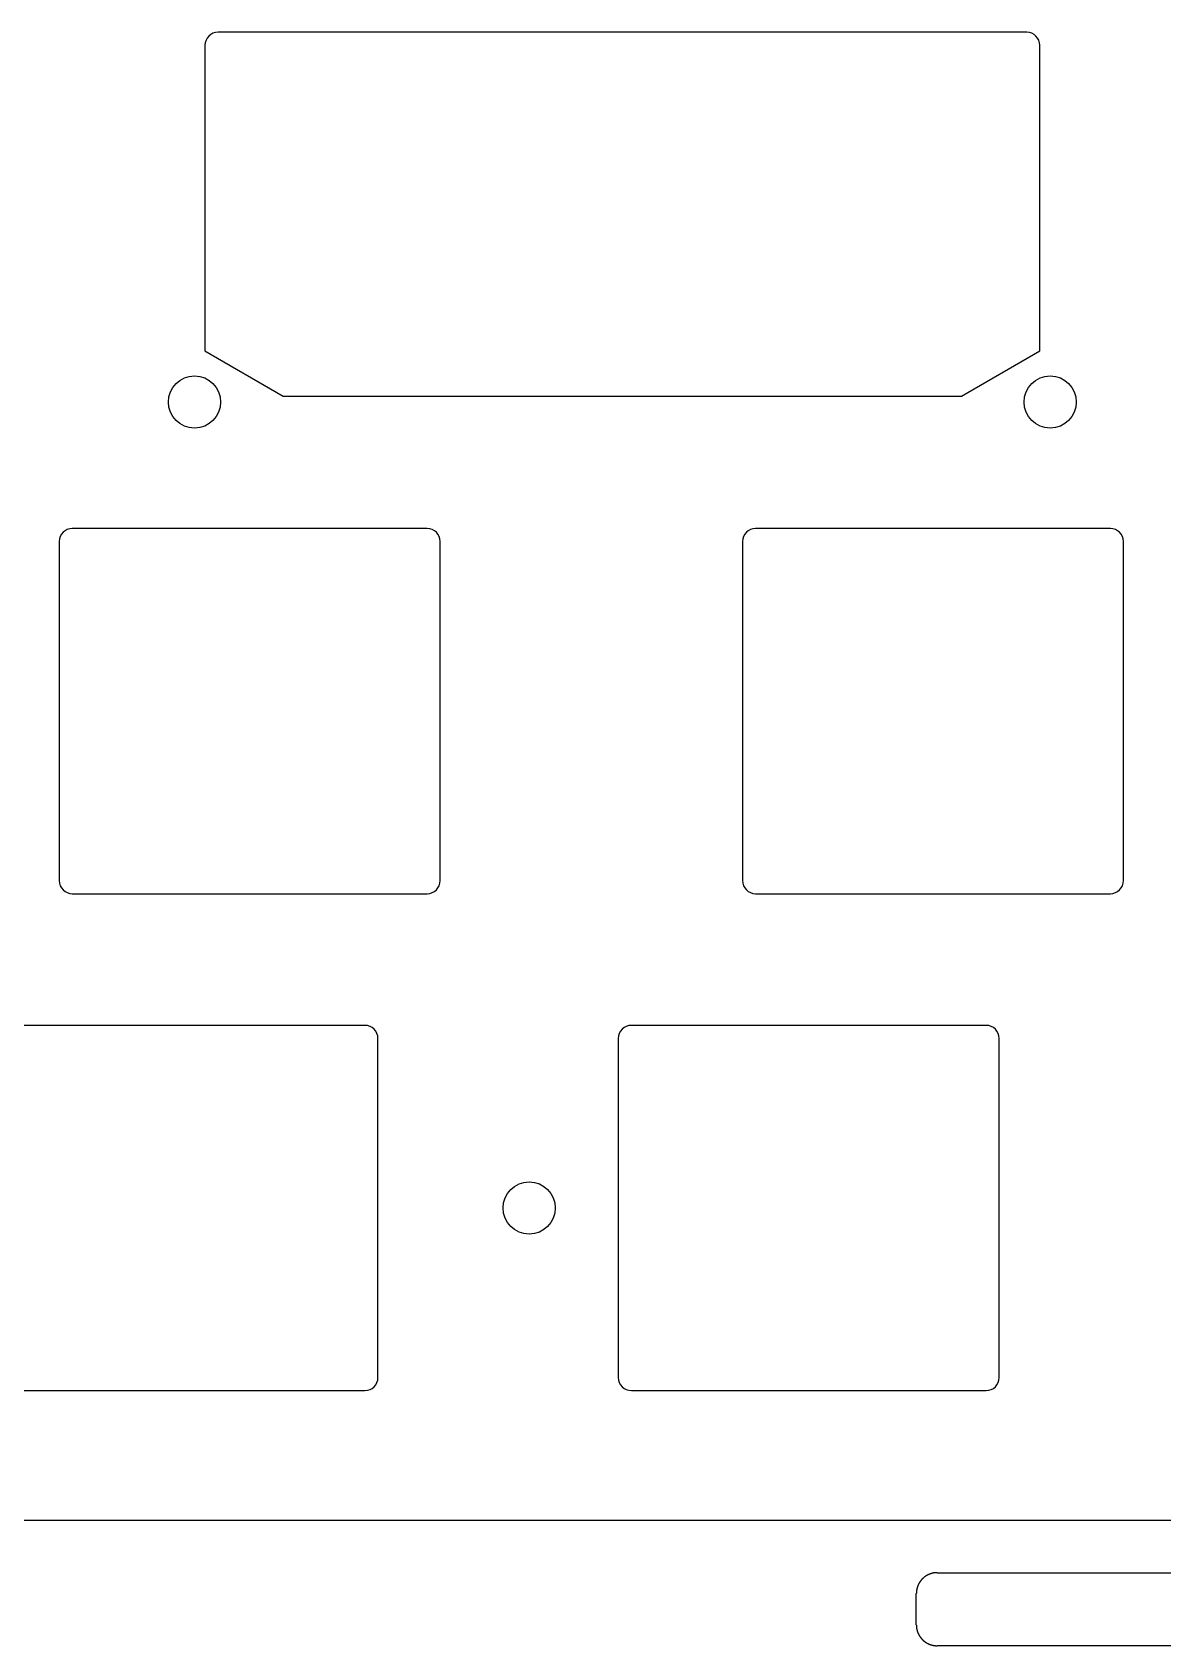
# Model space of a CAD drawing. Header units: millimetres. Extents: x -11 to 340, y -118 to 18.
# Drawn here: x 232.2 to 275.5, y -116.8 to -54.9 of the extents above; entities that cross this region are included whole.
import ezdxf

# ---------------------------------------------------------------- set-up
doc = ezdxf.new("R2010")
doc.units = ezdxf.units.MM
doc.header["$MEASUREMENT"] = 0
doc.layers.get('0').update_dxf_attribs({"linetype": 'CONTINUOUS'})
doc.layers.add('BLACK', color=7, linetype='CONTINUOUS')

msp = doc.modelspace()

# ---------------------------------------------------------------- linework, layer by layer
for points in [[(238.79375, -55.4375), (238.79375, -67.1555), (241.79375, -68.8875), (267.79375, -68.8875), (270.79375, -67.1555), (270.79375, -55.4375, 0.414213562), (270.29375, -54.9375), (239.29375, -54.9375, 0.414212391)], [(233.208788, -74.462548), (233.208788, -87.462548, 0.414212391), (233.708788, -87.962548), (247.308788, -87.962548, 0.414213562), (247.808788, -87.462548), (247.808788, -74.462548, 0.414213562), (247.308788, -73.962548), (233.708788, -73.962548, 0.414212391)], [(259.4, -74.4625), (259.4, -87.4625, 0.414212391), (259.9, -87.9625), (273.5, -87.9625, 0.414213562), (274, -87.4625), (274, -74.4625, 0.414213562), (273.5, -73.9625), (259.9, -73.9625, 0.414212391)], [(231.325, -93.0125, 0.414212391), (230.825, -93.5125), (230.825, -106.5125, 0.414212391), (231.325, -107.0125), (244.925, -107.0125, 0.414213562), (245.425, -106.5125), (245.425, -93.5125, 0.414213562), (244.925, -93.0125)], [(254.6375, -93.5125), (254.6375, -106.5125, 0.414212391), (255.1375, -107.0125), (268.7375, -107.0125, 0.414213562), (269.2375, -106.5125), (269.2375, -93.5125, 0.414213562), (268.7375, -93.0125), (255.1375, -93.0125, 0.414212391)]]:
    msp.add_lwpolyline(points, format="xyb", close=True)
for centre in [(238.39375, -69.1125), (271.19375, -69.1125), (251.221875, -100.0125)]:
    msp.add_circle(centre, 1)
at = {"layer": 'BLACK', "linetype": 'Continuous'}
for p, q in [((286.3125, -111.9925), (221.893425, -111.9925)), ((266.147552, -114.435687), (266.145764, -114.43926)), ((266.149357, -114.432125), (266.147552, -114.435687)), ((266.151181, -114.428569), (266.149357, -114.432125)), ((266.153022, -114.425024), (266.151181, -114.428569)), ((266.154882, -114.421487), (266.153022, -114.425024)), ((266.15676, -114.41796), (266.154882, -114.421487)), ((266.158655, -114.41444), (266.15676, -114.41796)), ((266.160568, -114.410931), (266.158655, -114.41444)), ((266.162499, -114.40743), (266.160568, -114.410931)), ((266.164448, -114.40394), (266.162499, -114.40743)), ((266.166414, -114.400457), (266.164448, -114.40394)), ((266.168398, -114.396986), (266.166414, -114.400457)), ((266.1704, -114.393523), (266.168398, -114.396986)), ((266.172418, -114.390071), (266.1704, -114.393523)), ((266.174455, -114.386627), (266.172418, -114.390071)), ((266.176509, -114.383194), (266.174455, -114.386627)), ((266.17858, -114.379771), (266.176509, -114.383194)), ((266.180668, -114.376358), (266.17858, -114.379771)), ((266.182775, -114.372954), (266.180668, -114.376358)), ((266.184897, -114.369562), (266.182775, -114.372954)), ((266.187038, -114.366179), (266.184897, -114.369562)), ((266.189195, -114.362807), (266.187038, -114.366179)), ((266.191369, -114.359445), (266.189195, -114.362807)), ((266.19356, -114.356095), (266.191369, -114.359445)), ((266.195769, -114.352754), (266.19356, -114.356095)), ((266.197994, -114.349425), (266.195769, -114.352754)), ((266.200236, -114.346105), (266.197994, -114.349425)), ((266.202495, -114.342798), (266.200236, -114.346105)), ((266.20477, -114.339501), (266.202495, -114.342798)), ((266.207062, -114.336215), (266.20477, -114.339501)), ((266.209371, -114.33294), (266.207062, -114.336215)), ((266.211696, -114.329678), (266.209371, -114.33294)), ((266.214038, -114.326425), (266.211696, -114.329678)), ((266.216396, -114.323185), (266.214038, -114.326425)), ((266.21877, -114.319956), (266.216396, -114.323185)), ((266.221161, -114.316739), (266.21877, -114.319956)), ((266.223568, -114.313534), (266.221161, -114.316739)), ((266.225991, -114.31034), (266.223568, -114.313534)), ((266.22843, -114.307158), (266.225991, -114.31034)), ((266.230885, -114.303989), (266.22843, -114.307158)), ((266.233356, -114.300831), (266.230885, -114.303989)), ((266.235843, -114.297686), (266.233356, -114.300831)), ((266.238346, -114.294552), (266.235843, -114.297686)), ((266.240864, -114.291432), (266.238346, -114.294552)), ((266.243399, -114.288323), (266.240864, -114.291432)), ((266.245948, -114.285227), (266.243399, -114.288323)), ((266.248514, -114.282144), (266.245948, -114.285227)), ((266.251094, -114.279073), (266.248514, -114.282144)), ((266.253691, -114.276015), (266.251094, -114.279073)), ((266.256302, -114.27297), (266.253691, -114.276015)), ((266.258929, -114.269938), (266.256302, -114.27297)), ((266.261571, -114.266919), (266.258929, -114.269938)), ((266.264228, -114.263913), (266.261571, -114.266919)), ((266.2669, -114.26092), (266.264228, -114.263913)), ((266.269587, -114.257941), (266.2669, -114.26092)), ((266.272289, -114.254975), (266.269587, -114.257941)), ((266.275006, -114.252022), (266.272289, -114.254975)), ((266.277738, -114.249083), (266.275006, -114.252022)), ((266.280484, -114.246158), (266.277738, -114.249083)), ((266.283244, -114.243246), (266.280484, -114.246158)), ((266.28602, -114.240348), (266.283244, -114.243246)), ((266.288809, -114.237464), (266.28602, -114.240348)), ((266.291613, -114.234593), (266.288809, -114.237464)), ((266.294432, -114.231737), (266.291613, -114.234593)), ((266.300111, -114.226067), (266.294432, -114.231737)), ((266.305846, -114.220454), (266.300111, -114.226067)), ((266.311636, -114.214899), (266.305846, -114.220454)), ((266.317482, -114.209401), (266.311636, -114.214899)), ((266.323381, -114.203963), (266.317482, -114.209401)), ((266.329334, -114.198584), (266.323381, -114.203963)), ((266.33534, -114.193266), (266.329334, -114.198584)), ((266.341398, -114.188008), (266.33534, -114.193266)), ((266.347508, -114.182811), (266.341398, -114.188008)), ((266.353668, -114.177676), (266.347508, -114.182811)), ((266.359878, -114.172603), (266.353668, -114.177676)), ((266.366138, -114.167593), (266.359878, -114.172603)), ((266.372446, -114.162647), (266.366138, -114.167593)), ((266.378803, -114.157765), (266.372446, -114.162647)), ((266.385206, -114.152947), (266.378803, -114.157765)), ((266.391657, -114.148194), (266.385206, -114.152947)), ((266.398153, -114.143507), (266.391657, -114.148194)), ((266.404694, -114.138885), (266.398153, -114.143507)), ((266.41128, -114.134331), (266.404694, -114.138885)), ((266.417909, -114.129843), (266.41128, -114.134331)), ((266.424582, -114.125422), (266.417909, -114.129843)), ((266.431297, -114.12107), (266.424582, -114.125422)), ((266.438054, -114.116785), (266.431297, -114.12107)), ((266.444851, -114.11257), (266.438054, -114.116785)), ((266.451689, -114.108423), (266.444851, -114.11257)), ((266.458566, -114.104346), (266.451689, -114.108423)), ((266.465482, -114.100339), (266.458566, -114.104346)), ((266.472436, -114.096402), (266.465482, -114.100339)), ((266.479427, -114.092536), (266.472436, -114.096402)), ((266.486455, -114.088741), (266.479427, -114.092536)), ((266.493519, -114.085017), (266.486455, -114.088741)), ((266.500618, -114.081366), (266.493519, -114.085017)), ((266.507752, -114.077786), (266.500618, -114.081366)), ((266.51492, -114.074278), (266.507752, -114.077786)), ((266.522121, -114.070844), (266.51492, -114.074278)), ((266.529354, -114.067482), (266.522121, -114.070844)), ((266.53662, -114.064194), (266.529354, -114.067482)), ((266.543916, -114.060979), (266.53662, -114.064194)), ((266.551243, -114.057838), (266.543916, -114.060979)), ((266.5586, -114.054772), (266.551243, -114.057838)), ((266.565986, -114.051779), (266.5586, -114.054772)), ((266.573401, -114.048862), (266.565986, -114.051779)), ((266.580844, -114.046019), (266.573401, -114.048862)), ((266.588314, -114.043251), (266.580844, -114.046019)), ((266.59581, -114.040559), (266.588314, -114.043251)), ((266.603333, -114.037942), (266.59581, -114.040559)), ((266.61088, -114.035401), (266.603333, -114.037942)), ((266.618453, -114.032936), (266.61088, -114.035401)), ((266.62605, -114.030547), (266.618453, -114.032936)), ((266.63367, -114.028235), (266.62605, -114.030547)), ((266.641314, -114.025999), (266.63367, -114.028235)), ((266.64898, -114.02384), (266.641314, -114.025999)), ((266.656667, -114.021757), (266.64898, -114.02384)), ((266.664376, -114.019752), (266.656667, -114.021757)), ((266.672106, -114.017824), (266.664376, -114.019752)), ((266.679856, -114.015973), (266.672106, -114.017824)), ((266.687625, -114.0142), (266.679856, -114.015973)), ((266.695414, -114.012504), (266.687625, -114.0142)), ((266.70322, -114.010886), (266.695414, -114.012504)), ((266.711045, -114.009346), (266.70322, -114.010886)), ((266.718888, -114.007884), (266.711045, -114.009346)), ((266.726747, -114.0065), (266.718888, -114.007884)), ((266.734623, -114.005194), (266.726747, -114.0065)), ((266.742515, -114.003967), (266.734623, -114.005194)), ((266.750422, -114.002818), (266.742515, -114.003967)), ((266.758345, -114.001748), (266.750422, -114.002818)), ((266.766282, -114.000756), (266.758345, -114.001748)), ((266.774233, -113.999843), (266.766282, -114.000756)), ((266.782197, -113.999009), (266.774233, -113.999843)), ((266.790175, -113.998254), (266.782197, -113.999009)), ((266.798166, -113.997578), (266.790175, -113.998254)), ((266.806169, -113.996982), (266.798166, -113.997578)), ((266.814184, -113.996464), (266.806169, -113.996982)), ((266.82221, -113.996026), (266.814184, -113.996464)), ((266.830248, -113.995667), (266.82221, -113.996026)), ((266.838296, -113.995388), (266.830248, -113.995667)), ((266.846354, -113.995189), (266.838296, -113.995388)), ((266.854422, -113.995069), (266.846354, -113.995189)), ((266.8625, -113.995029), (266.854422, -113.995069)), ((266.8625, -113.995029), (279.5625, -113.995029)), ((266.062514, -114.790256), (266.0625, -114.794301)), ((266.0625, -114.794301), (266.0625, -114.795029)), ((266.0625, -115.995029), (266.0625, -114.795029)), ((266.062548, -114.786215), (266.062514, -114.790256)), ((266.062601, -114.782174), (266.062548, -114.786215)), ((266.062675, -114.778138), (266.062601, -114.782174)), ((266.062768, -114.774102), (266.062675, -114.778138)), ((266.062882, -114.770071), (266.062768, -114.774102)), ((266.063015, -114.76604), (266.062882, -114.770071)), ((266.063169, -114.762014), (266.063015, -114.76604)), ((266.063342, -114.757988), (266.063169, -114.762014)), ((266.063536, -114.753968), (266.063342, -114.757988)), ((266.063749, -114.749948), (266.063536, -114.753968)), ((266.063982, -114.745933), (266.063749, -114.749948)), ((266.064235, -114.741918), (266.063982, -114.745933)), ((266.064508, -114.737909), (266.064235, -114.741918)), ((266.064801, -114.733901), (266.064508, -114.737909)), ((266.065113, -114.729898), (266.064801, -114.733901)), ((266.065446, -114.725895), (266.065113, -114.729898)), ((266.065798, -114.721899), (266.065446, -114.725895)), ((266.06617, -114.717903), (266.065798, -114.721899)), ((266.066562, -114.713912), (266.06617, -114.717903)), ((266.066974, -114.709923), (266.066562, -114.713912)), ((266.067405, -114.705939), (266.066974, -114.709923)), ((266.067856, -114.701957), (266.067405, -114.705939)), ((266.068327, -114.69798), (266.067856, -114.701957)), ((266.068818, -114.694004), (266.068327, -114.69798)), ((266.069328, -114.690035), (266.068818, -114.694004)), ((266.069858, -114.686066), (266.069328, -114.690035)), ((266.070408, -114.682104), (266.069858, -114.686066)), ((266.070978, -114.678143), (266.070408, -114.682104)), ((266.071567, -114.674189), (266.070978, -114.678143)), ((266.072176, -114.670235), (266.071567, -114.674189)), ((266.072804, -114.666289), (266.072176, -114.670235)), ((266.073453, -114.662344), (266.072804, -114.666289)), ((266.07412, -114.658405), (266.073453, -114.662344)), ((266.074808, -114.654468), (266.07412, -114.658405)), ((266.075515, -114.650538), (266.074808, -114.654468)), ((266.076242, -114.646609), (266.075515, -114.650538)), ((266.076987, -114.642688), (266.076242, -114.646609)), ((266.077753, -114.638768), (266.076987, -114.642688)), ((266.078538, -114.634855), (266.077753, -114.638768)), ((266.079343, -114.630945), (266.078538, -114.634855)), ((266.080167, -114.627041), (266.079343, -114.630945)), ((266.081011, -114.623139), (266.080167, -114.627041)), ((266.081874, -114.619245), (266.081011, -114.623139)), ((266.082757, -114.615353), (266.081874, -114.619245)), ((266.083659, -114.611469), (266.082757, -114.615353)), ((266.08458, -114.607587), (266.083659, -114.611469)), ((266.085521, -114.603712), (266.08458, -114.607587)), ((266.086481, -114.59984), (266.085521, -114.603712)), ((266.087461, -114.595976), (266.086481, -114.59984)), ((266.08846, -114.592114), (266.087461, -114.595976)), ((266.089478, -114.58826), (266.08846, -114.592114)), ((266.090515, -114.584409), (266.089478, -114.58826)), ((266.091572, -114.580566), (266.090515, -114.584409)), ((266.092648, -114.576726), (266.091572, -114.580566)), ((266.093743, -114.572894), (266.092648, -114.576726)), ((266.094858, -114.569065), (266.093743, -114.572894)), ((266.095991, -114.565244), (266.094858, -114.569065)), ((266.097144, -114.561427), (266.095991, -114.565244)), ((266.098316, -114.557618), (266.097144, -114.561427)), ((266.099507, -114.553813), (266.098316, -114.557618)), ((266.100717, -114.550016), (266.099507, -114.553813)), ((266.101947, -114.546222), (266.100717, -114.550016)), ((266.103195, -114.542438), (266.101947, -114.546222)), ((266.104462, -114.538657), (266.103195, -114.542438)), ((266.105748, -114.534884), (266.104462, -114.538657)), ((266.107054, -114.531116), (266.105748, -114.534884)), ((266.108378, -114.527357), (266.107054, -114.531116)), ((266.109721, -114.523602), (266.108378, -114.527357)), ((266.111083, -114.519856), (266.109721, -114.523602)), ((266.112464, -114.516114), (266.111083, -114.519856)), ((266.113864, -114.512381), (266.112464, -114.516114)), ((266.115282, -114.508654), (266.113864, -114.512381)), ((266.116719, -114.504935), (266.115282, -114.508654)), ((266.118176, -114.501221), (266.116719, -114.504935)), ((266.11965, -114.497516), (266.118176, -114.501221)), ((266.121144, -114.493817), (266.11965, -114.497516)), ((266.122656, -114.490126), (266.121144, -114.493817)), ((266.124187, -114.486441), (266.122656, -114.490126)), ((266.125736, -114.482766), (266.124187, -114.486441)), ((266.127304, -114.479096), (266.125736, -114.482766)), ((266.12889, -114.475436), (266.127304, -114.479096)), ((266.130495, -114.471781), (266.12889, -114.475436)), ((266.132118, -114.468136), (266.130495, -114.471781)), ((266.13376, -114.464497), (266.132118, -114.468136)), ((266.13542, -114.460868), (266.13376, -114.464497)), ((266.137098, -114.457245), (266.13542, -114.460868)), ((266.138795, -114.453632), (266.137098, -114.457245)), ((266.14051, -114.450026), (266.138795, -114.453632)), ((266.142243, -114.44643), (266.14051, -114.450026)), ((266.143995, -114.44284), (266.142243, -114.44643)), ((266.145764, -114.43926), (266.143995, -114.44284)), ((266.0625, -115.995029), (266.06254, -116.003107)), ((266.06254, -116.003107), (266.06266, -116.011175)), ((266.06266, -116.011175), (266.062859, -116.019233)), ((266.062859, -116.019233), (266.063138, -116.027282)), ((266.063138, -116.027282), (266.063497, -116.035319)), ((266.063497, -116.035319), (266.063935, -116.043345)), ((266.063935, -116.043345), (266.064453, -116.05136)), ((266.064453, -116.05136), (266.065049, -116.059363)), ((266.065049, -116.059363), (266.065725, -116.067354)), ((266.065725, -116.067354), (266.06648, -116.075332)), ((266.06648, -116.075332), (266.067314, -116.083296)), ((266.067314, -116.083296), (266.068227, -116.091247)), ((266.068227, -116.091247), (266.069219, -116.099184)), ((266.069219, -116.099184), (266.070289, -116.107107)), ((266.070289, -116.107107), (266.071438, -116.115014)), ((266.071438, -116.115014), (266.072665, -116.122906)), ((266.072665, -116.122906), (266.073971, -116.130782)), ((266.073971, -116.130782), (266.075355, -116.138641)), ((266.075355, -116.138641), (266.076817, -116.146484)), ((266.076817, -116.146484), (266.078357, -116.154309)), ((266.078357, -116.154309), (266.079975, -116.162116)), ((266.079975, -116.162116), (266.081671, -116.169904)), ((266.081671, -116.169904), (266.083444, -116.177674)), ((266.083444, -116.177674), (266.085295, -116.185423)), ((266.085295, -116.185423), (266.087223, -116.193153)), ((266.087223, -116.193153), (266.089228, -116.200862)), ((266.089228, -116.200862), (266.091311, -116.20855)), ((266.091311, -116.20855), (266.09347, -116.216215)), ((266.09347, -116.216215), (266.095706, -116.223859)), ((266.095706, -116.223859), (266.098018, -116.231479)), ((266.098018, -116.231479), (266.100407, -116.239076)), ((266.100407, -116.239076), (266.102872, -116.246649)), ((266.102872, -116.246649), (266.105413, -116.254197)), ((266.105413, -116.254197), (266.10803, -116.261719)), ((266.10803, -116.261719), (266.110722, -116.269216)), ((266.110722, -116.269216), (266.11349, -116.276686)), ((266.11349, -116.276686), (266.116333, -116.284128)), ((266.116333, -116.284128), (266.11925, -116.291543)), ((266.11925, -116.291543), (266.122243, -116.298929)), ((266.122243, -116.298929), (266.125309, -116.306286)), ((266.125309, -116.306286), (266.12845, -116.313613)), ((266.12845, -116.313613), (266.131665, -116.32091)), ((266.131665, -116.32091), (266.134953, -116.328175)), ((266.134953, -116.328175), (266.138315, -116.335408)), ((266.138315, -116.335408), (266.141749, -116.342609)), ((266.141749, -116.342609), (266.145257, -116.349777)), ((266.145257, -116.349777), (266.148837, -116.356911)), ((266.148837, -116.356911), (266.152488, -116.36401)), ((266.152488, -116.36401), (266.156212, -116.371074)), ((266.156212, -116.371074), (266.160007, -116.378102)), ((266.160007, -116.378102), (266.163873, -116.385094)), ((266.163873, -116.385094), (266.16781, -116.392048)), ((266.16781, -116.392048), (266.171817, -116.398964)), ((266.171817, -116.398964), (266.175894, -116.405841)), ((266.175894, -116.405841), (266.18004, -116.412678)), ((266.18004, -116.412678), (266.184256, -116.419476)), ((266.184256, -116.419476), (266.18854, -116.426232)), ((266.18854, -116.426232), (266.192893, -116.432947)), ((266.192893, -116.432947), (266.197314, -116.43962)), ((266.197314, -116.43962), (266.201801, -116.446249)), ((266.201801, -116.446249), (266.206356, -116.452835)), ((266.206356, -116.452835), (266.210978, -116.459376)), ((266.210978, -116.459376), (266.215665, -116.465873)), ((266.215665, -116.465873), (266.220418, -116.472323)), ((266.220418, -116.472323), (266.225236, -116.478726)), ((266.225236, -116.478726), (266.230118, -116.485083)), ((266.230118, -116.485083), (266.235064, -116.491391)), ((266.235064, -116.491391), (266.240074, -116.497651)), ((266.240074, -116.497651), (266.245147, -116.503861)), ((266.245147, -116.503861), (266.250282, -116.510021)), ((266.250282, -116.510021), (266.255478, -116.516131)), ((266.255478, -116.516131), (266.260736, -116.522189)), ((266.260736, -116.522189), (266.266055, -116.528195)), ((266.266055, -116.528195), (266.271434, -116.534148)), ((266.271434, -116.534148), (266.276872, -116.540047)), ((266.276872, -116.540047), (266.282369, -116.545893)), ((266.282369, -116.545893), (266.287925, -116.551683)), ((266.287925, -116.551683), (266.293538, -116.557418)), ((266.293538, -116.557418), (266.299208, -116.563097)), ((266.299208, -116.563097), (266.302064, -116.565916)), ((266.302064, -116.565916), (266.304934, -116.56872)), ((266.304934, -116.56872), (266.307818, -116.571509)), ((266.307818, -116.571509), (266.310717, -116.574285)), ((266.310717, -116.574285), (266.313628, -116.577045)), ((266.313628, -116.577045), (266.316554, -116.579792)), ((266.316554, -116.579792), (266.319493, -116.582523)), ((266.319493, -116.582523), (266.322446, -116.58524)), ((266.322446, -116.58524), (266.325412, -116.587942)), ((266.325412, -116.587942), (266.328391, -116.590629)), ((266.328391, -116.590629), (266.331384, -116.593301)), ((266.331384, -116.593301), (266.33439, -116.595958)), ((266.33439, -116.595958), (266.337409, -116.5986)), ((266.337409, -116.5986), (266.340441, -116.601227)), ((266.340441, -116.601227), (266.343486, -116.603838)), ((266.343486, -116.603838), (266.346544, -116.606435)), ((266.346544, -116.606435), (266.349614, -116.609015)), ((266.349614, -116.609015), (266.352698, -116.611581)), ((266.352698, -116.611581), (266.355794, -116.61413)), ((266.355794, -116.61413), (266.358902, -116.616665)), ((266.358902, -116.616665), (266.362023, -116.619183)), ((266.362023, -116.619183), (266.365156, -116.621686)), ((266.365156, -116.621686), (266.368302, -116.624173)), ((266.368302, -116.624173), (266.371459, -116.626644)), ((266.371459, -116.626644), (266.374629, -116.629099)), ((266.374629, -116.629099), (266.377811, -116.631538)), ((266.377811, -116.631538), (266.381004, -116.633961)), ((266.381004, -116.633961), (266.38421, -116.636368)), ((266.38421, -116.636368), (266.387427, -116.638759)), ((266.387427, -116.638759), (266.390656, -116.641133)), ((266.390656, -116.641133), (266.393896, -116.643491)), ((266.393896, -116.643491), (266.397148, -116.645833)), ((266.397148, -116.645833), (266.400411, -116.648158)), ((266.400411, -116.648158), (266.403686, -116.650467)), ((266.403686, -116.650467), (266.406971, -116.652759)), ((266.406971, -116.652759), (266.410269, -116.655035)), ((266.410269, -116.655035), (266.413576, -116.657293)), ((266.413576, -116.657293), (266.416895, -116.659535)), ((266.416895, -116.659535), (266.420224, -116.66176)), ((266.420224, -116.66176), (266.423565, -116.663969)), ((266.423565, -116.663969), (266.426916, -116.66616)), ((266.426916, -116.66616), (266.430278, -116.668334)), ((266.430278, -116.668334), (266.43365, -116.670491)), ((266.43365, -116.670491), (266.437033, -116.672632)), ((266.437033, -116.672632), (266.440425, -116.674754)), ((266.440425, -116.674754), (266.443829, -116.676861)), ((266.443829, -116.676861), (266.447241, -116.678949)), ((266.447241, -116.678949), (266.450665, -116.68102)), ((266.450665, -116.68102), (266.454098, -116.683074)), ((266.454098, -116.683074), (266.457541, -116.685111)), ((266.457541, -116.685111), (266.460993, -116.687129)), ((266.460993, -116.687129), (266.464457, -116.689131)), ((266.464457, -116.689131), (266.467928, -116.691115)), ((266.467928, -116.691115), (266.47141, -116.693081)), ((266.47141, -116.693081), (266.474901, -116.69503)), ((266.474901, -116.69503), (266.478402, -116.696961)), ((266.478402, -116.696961), (266.481911, -116.698874)), ((266.481911, -116.698874), (266.48543, -116.700769)), ((266.48543, -116.700769), (266.488957, -116.702647)), ((266.488957, -116.702647), (266.492495, -116.704507)), ((266.492495, -116.704507), (266.49604, -116.706348)), ((266.49604, -116.706348), (266.499595, -116.708172)), ((266.499595, -116.708172), (266.503158, -116.709977)), ((266.503158, -116.709977), (266.506731, -116.711765)), ((266.506731, -116.711765), (266.51031, -116.713534)), ((266.51031, -116.713534), (266.5139, -116.715286)), ((266.5139, -116.715286), (266.517497, -116.717019)), ((266.517497, -116.717019), (266.521103, -116.718734)), ((266.521103, -116.718734), (266.524716, -116.720431)), ((266.524716, -116.720431), (266.528339, -116.722109)), ((266.528339, -116.722109), (266.531968, -116.723769)), ((266.531968, -116.723769), (266.535607, -116.725411)), ((266.535607, -116.725411), (266.539252, -116.727034)), ((266.539252, -116.727034), (266.542906, -116.728639)), ((266.542906, -116.728639), (266.546567, -116.730225)), ((266.546567, -116.730225), (266.550236, -116.731793)), ((266.550236, -116.731793), (266.553912, -116.733342)), ((266.553912, -116.733342), (266.557597, -116.734873)), ((266.557597, -116.734873), (266.561287, -116.736385)), ((266.561287, -116.736385), (266.564987, -116.737879)), ((266.564987, -116.737879), (266.568691, -116.739353)), ((266.568691, -116.739353), (266.572405, -116.74081)), ((266.572405, -116.74081), (266.576124, -116.742247)), ((266.576124, -116.742247), (266.579852, -116.743665)), ((266.579852, -116.743665), (266.583585, -116.745065)), ((266.583585, -116.745065), (266.587326, -116.746446)), ((266.587326, -116.746446), (266.591073, -116.747808)), ((266.591073, -116.747808), (266.594828, -116.749151)), ((266.594828, -116.749151), (266.598587, -116.750475)), ((266.598587, -116.750475), (266.602355, -116.751781)), ((266.602355, -116.751781), (266.606127, -116.753067)), ((266.606127, -116.753067), (266.609908, -116.754334)), ((266.609908, -116.754334), (266.613693, -116.755582)), ((266.613693, -116.755582), (266.617486, -116.756812)), ((266.617486, -116.756812), (266.621283, -116.758022)), ((266.621283, -116.758022), (266.625089, -116.759213)), ((266.625089, -116.759213), (266.628898, -116.760385)), ((266.628898, -116.760385), (266.632715, -116.761538)), ((266.632715, -116.761538), (266.636536, -116.762671)), ((266.636536, -116.762671), (266.640365, -116.763786)), ((266.640365, -116.763786), (266.644197, -116.764881)), ((266.644197, -116.764881), (266.648037, -116.765957)), ((266.648037, -116.765957), (266.65188, -116.767014)), ((266.65188, -116.767014), (266.655731, -116.768051)), ((266.655731, -116.768051), (266.659585, -116.769069)), ((266.659585, -116.769069), (266.663446, -116.770068)), ((266.663446, -116.770068), (266.667311, -116.771048)), ((266.667311, -116.771048), (266.671183, -116.772008)), ((266.671183, -116.772008), (266.675057, -116.772949)), ((266.675057, -116.772949), (266.678939, -116.77387)), ((266.678939, -116.77387), (266.682824, -116.774772)), ((266.682824, -116.774772), (266.686716, -116.775655)), ((266.686716, -116.775655), (266.69061, -116.776518)), ((266.69061, -116.776518), (266.694512, -116.777362)), ((266.694512, -116.777362), (266.698415, -116.778186)), ((266.698415, -116.778186), (266.702326, -116.778991)), ((266.702326, -116.778991), (266.706239, -116.779776)), ((266.706239, -116.779776), (266.710158, -116.780542)), ((266.710158, -116.780542), (266.71408, -116.781287)), ((266.71408, -116.781287), (266.718008, -116.782014)), ((266.718008, -116.782014), (266.721939, -116.782721)), ((266.721939, -116.782721), (266.725876, -116.783409)), ((266.725876, -116.783409), (266.729814, -116.784076)), ((266.729814, -116.784076), (266.733759, -116.784725)), ((266.733759, -116.784725), (266.737706, -116.785353)), ((266.737706, -116.785353), (266.741659, -116.785962)), ((266.741659, -116.785962), (266.745614, -116.786551)), ((266.745614, -116.786551), (266.749575, -116.787121)), ((266.749575, -116.787121), (266.753537, -116.787671)), ((266.753537, -116.787671), (266.757505, -116.788201)), ((266.757505, -116.788201), (266.761475, -116.788711)), ((266.761475, -116.788711), (266.765451, -116.789202)), ((266.765451, -116.789202), (266.769427, -116.789673)), ((266.769427, -116.789673), (266.77341, -116.790124)), ((266.77341, -116.790124), (266.777394, -116.790555)), ((266.777394, -116.790555), (266.781383, -116.790967)), ((266.781383, -116.790967), (266.785373, -116.791359)), ((266.785373, -116.791359), (266.789369, -116.791731)), ((266.789369, -116.791731), (266.793366, -116.792083)), ((266.793366, -116.792083), (266.797369, -116.792416)), ((266.797369, -116.792416), (266.801372, -116.792728)), ((266.801372, -116.792728), (266.80538, -116.793021)), ((266.80538, -116.793021), (266.809389, -116.793294)), ((266.809389, -116.793294), (266.813404, -116.793547)), ((266.813404, -116.793547), (266.817419, -116.79378)), ((266.817419, -116.79378), (266.821439, -116.793993)), ((266.821439, -116.793993), (266.825459, -116.794187)), ((266.825459, -116.794187), (266.829485, -116.79436)), ((266.829485, -116.79436), (266.833511, -116.794514)), ((266.833511, -116.794514), (266.837542, -116.794647)), ((266.837542, -116.794647), (266.841573, -116.794761)), ((266.841573, -116.794761), (266.845609, -116.794854)), ((266.845609, -116.794854), (266.849645, -116.794928)), ((266.849645, -116.794928), (266.853686, -116.794981)), ((266.853686, -116.794981), (266.857727, -116.795015)), ((266.857727, -116.795015), (266.861772, -116.795029)), ((266.861772, -116.795029), (266.8625, -116.795029)), ((279.5625, -116.795029), (266.8625, -116.795029))]:
    msp.add_line(p, q, dxfattribs=at)

doc.saveas('drawing.dxf')
